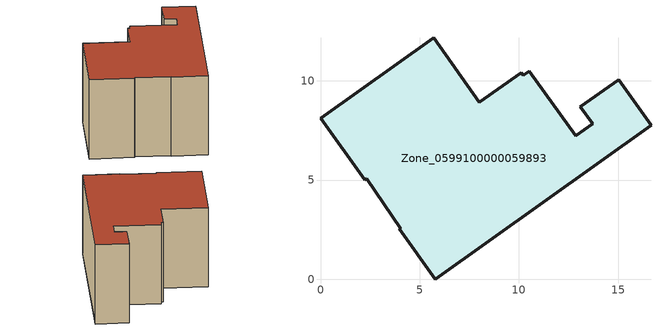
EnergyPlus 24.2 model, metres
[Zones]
Zone_0599100000059893
 floor ground (C_G): 10.53,10.49 12.86,7.22 13.71,7.83 13.1,8.69 15.02,10.05 16.65,7.76 5.79,0 3.97,2.54 4.04,2.55 2.34,5.07 2.22,5 0,8.11 5.7,12.17 8.01,8.92 10.1,10.41 10.22,10.28 z0
 wall outside (C_F): 16.65,7.76 15.02,10.05 13.1,8.69 13.71,7.83 12.86,7.22 10.53,10.49 10.22,10.28 10.1,10.41 8.01,8.92 5.7,12.17 0,8.11 2.22,5 2.34,5.07 4.04,2.55 3.97,2.54 5.79,0 16.65,7.76 z0:7.32
 roof outside (C_R): 12.86,7.22 10.53,10.49 10.22,10.28 10.1,10.41 8.01,8.92 5.7,12.17 0,8.11 2.22,5 2.34,5.07 4.04,2.55 3.97,2.54 5.79,0 16.65,7.76 15.02,10.05 13.1,8.69 13.71,7.83 z7.32
[BUILDING]
Pand.0599100000059893: North Axis=0; Terrain=City; Loads Convergence Tolerance Value=0.04; Temperature Convergence Tolerance Value=0.4; Solar Distribution=FullExterior; Maximum Number of Warmup Days=25; Minimum Number of Warmup Days=1
[Site:Location]
Rotterdam.The.Hague.AP_ZH_NLD Design_Conditions: Latitude=51.96; Longitude=4.45; Time Zone=1; Elevation=-4.5
[SITE:GROUNDTEMPERATURE:BUILDINGSURFACE]
18, 18, 18, 18, 18, 18, 18, 18, 18, 18, 18, 18
[MATERIAL] Thermal Absorptance=0.9; Solar Absorptance=0.7; Visible Absorptance=0.7
Name | Roughness | Thickness | Conductivity | Density | Specific Heat
G.TC.1975-1991 | MediumSmooth | 0.15 | 0.288461 | 540 | 1210
F.TC.1975-1991 | Rough | 0.3 | 0.230769 | 1920 | 840
R.TC.1975-1991 | MediumRough | 0.2 | 0.153846 | 1500 | 1000
[CONSTRUCTION]
C_G: G.TC.1975-1991
C_F: F.TC.1975-1991
C_R: R.TC.1975-1991
[ZONE]
Zone_0599100000059893: Type=1; Multiplier=1; Ceiling Height=Autocalculate; Volume=Autocalculate; Floor Area=autocalculate; Part of Total Floor Area=Yes
[ZONEINFILTRATION:DESIGNFLOWRATE]
Infil_Zone_0599100000059893: Zone or ZoneList or Space or SpaceList=Zone_0599100000059893; Schedule=AlwaysOn; Design Flow Rate Calculation Method=Flow/Area; Flow Rate per Floor Area=0.003; Constant Term Coefficient=1; Temperature Term Coefficient=0; Velocity Term Coefficient=0; Velocity Squared Term Coefficient=0
[HVACTEMPLATE:ZONE:IDEALLOADSAIRSYSTEM]
Zone_0599100000059893: Maximum Heating Supply Air Temperature=50; Minimum Cooling Supply Air Temperature=13; Maximum Heating Supply Air Humidity Ratio=0.0156; Minimum Cooling Supply Air Humidity Ratio=0.0077; Heating Limit=NoLimit; Cooling Limit=NoLimit; Dehumidification Control Type=ConstantSensibleHeatRatio; Cooling Sensible Heat Ratio=0.7; Dehumidification Setpoint=60; Humidification Control Type=None; Humidification Setpoint=30; Outdoor Air Method=None; Outdoor Air Flow Rate per Person=0.00944; Outdoor Air Flow Rate per Zone Floor Area=0; Outdoor Air Flow Rate per Zone=0; Demand Controlled Ventilation Type=None; Outdoor Air Economizer Type=NoEconomizer; Heat Recovery Type=None; Sensible Heat Recovery Effectiveness=0.7; Latent Heat Recovery Effectiveness=0.65
[ZONECONTROL:THERMOSTAT]
ThermostatControl_Zone_0599100000059893: Zone or ZoneList=Zone_0599100000059893; Control Type Schedule=DualSetpointControlType; Control 1=Thermostat_Zone_0599100000059893; Temperature Difference Between Cutout And Setpoint=0
[THERMOSTATSETPOINT:DUALSETPOINT]
Thermostat_Zone_0599100000059893: Heating Setpoint Temperature Schedule=HeatingSetpoint_Zone_0599100000059893; Cooling Setpoint Temperature Schedule=CoolingSetpoint_Zone_0599100000059893
[SCHEDULE:COMPACT]
HeatingSetpoint_Zone_0599100000059893: Through: 12/31, For: AllDays, Until: 24:00, 21
CoolingSetpoint_Zone_0599100000059893: Through: 12/31, For: AllDays, Until: 24:00, 24
DualSetpointControlType: Through: 12/31, For: AllDays, Until: 24:00, 4
AlwaysOn: Through: 12/31, For: AllDays, Until: 24:00, 1
